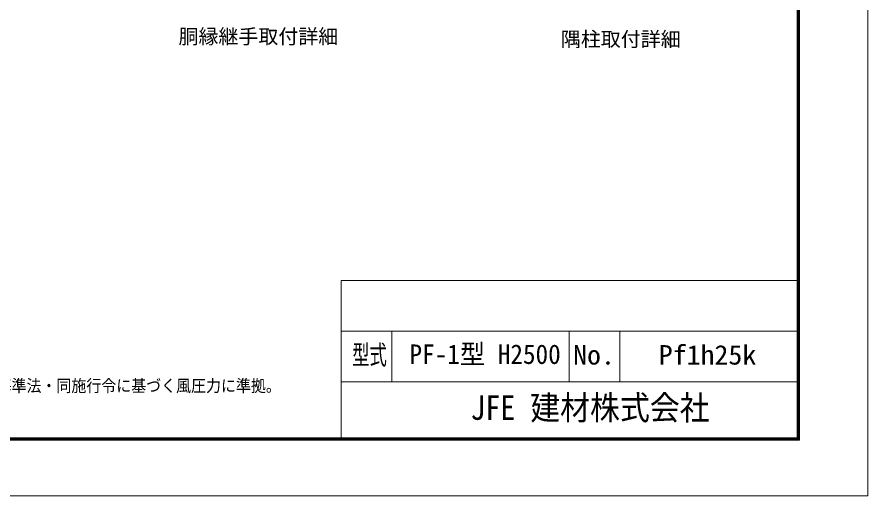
# Model space of a CAD drawing. Units: millimetres, scale not verified. Extents: x -5699 to 5699, y -3329 to 3329.
# Drawn here: x -658 to 2701, y -3329 to -1440 of the extents above; entities that cross this region are included whole.
import ezdxf
from ezdxf.enums import TextEntityAlignment as Align

# ---------------------------------------------------------------- set-up
doc = ezdxf.new("R2010")
doc.units = ezdxf.units.MM
doc.header["$LTSCALE"] = 20
doc.layers.add('0-0_24', color=7, linetype='Continuous')
doc.layers.add('0-6_23', color=2, linetype='Continuous', lineweight=9)
doc.styles.add('ＭＳ ゴシック', font='')
doc.styles.get('ＭＳ ゴシック').set_extended_font_data('MS Gothic')

msp = doc.modelspace()

# ---------------------------------------------------------------- linework, layer by layer
at = {"layer": '0-6_23'}
for p, q in [((621.42, -2479.38), (621.42, -3099.38)), ((621.42, -2479.38), (2421.42, -2479.38)), ((621.42, -2679.38), (2421.42, -2679.38)), ((821.42, -2679.38), (821.42, -2879.38)), ((1521.42, -2679.38), (1521.42, -2879.38)), ((1721.42, -2679.38), (1721.42, -2879.38)), ((621.42, -2879.38), (2421.42, -2879.38))]:
    msp.add_line(p, q, dxfattribs=at)
for points in [[(-5698.58, 2610.62), (2701.42, 2610.62), (2701.42, -3329.38), (-5698.58, -3329.38)], [(-5428.58, 2390.62), (2431.42, 2390.62), (2431.42, -3109.38), (-5428.58, -3109.38)], [(-5426.08, 2388.12), (2428.92, 2388.12), (2428.92, -3106.88), (-5426.08, -3106.88)], [(-5423.58, 2385.62), (2426.42, 2385.62), (2426.42, -3104.38), (-5423.58, -3104.38)], [(-5421.08, 2383.12), (2423.92, 2383.12), (2423.92, -3101.88), (-5421.08, -3101.88)], [(-5418.58, 2380.62), (2421.42, 2380.62), (2421.42, -3099.38), (-5418.58, -3099.38)]]:
    msp.add_lwpolyline(points, close=True, dxfattribs=at)

# ---------------------------------------------------------------- texts
at = {"layer": '0-0_24', "style": 'ＭＳ ゴシック'}
for s, p in [('胴縁継手取付詳細', (-20.31, -1562.7)), ('隅柱取付詳細', (1489.11, -1573.45))]:
    msp.add_text(s, height=57.77, dxfattribs=at).set_placement(p, align=Align.BOTTOM_LEFT)
for s, height, width, p in [('PF-1型 H2500', 76.97, 0.95, (891.4, -2831.56)), ('型式', 76.97, 0.65, (665.42, -2834.18)), ('No.', 76.98, 1.05, (1537.42, -2834.18)), ('Pf1h25k', 76.98, 1.05, (1875.42, -2834.18)), ('（設計条件）風荷重：昭和57年改正 建築基準法・同施行令に基づく風圧力に準拠。', 48.11, 0.9, (-1831.03, -2932.98)), ('JFE 建材株式会社', 96.21, 0.9, (1132.19, -3057.88))]:
    msp.add_text(s, height=height, dxfattribs=dict(at, width=width)).set_placement(p, align=Align.BOTTOM_LEFT)

doc.saveas('drawing.dxf')
